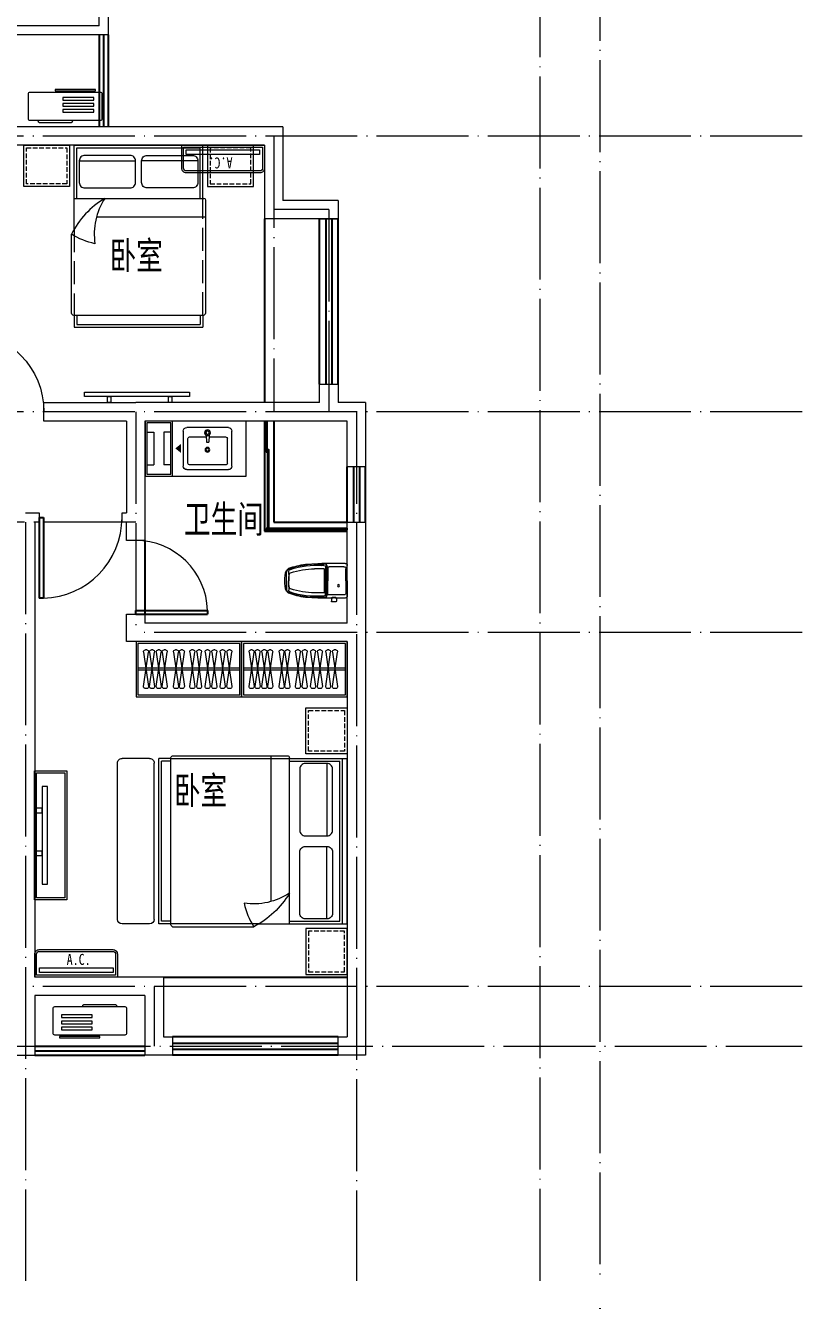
# Model space of a CAD drawing. Extents: x -54506 to 56283, y 5447 to 49997.
# Drawn here: x 32230 to 40770, y 13108 to 26978 of the extents above; entities that cross this region are included whole.
import ezdxf
from ezdxf.enums import TextEntityAlignment as Align

# ---------------------------------------------------------------- set-up
doc = ezdxf.new("R2010")
doc.units = 0
doc.header["$LTSCALE"] = 1000
doc.header["$MEASUREMENT"] = 0
doc.linetypes.add('DASH', pattern=[0.35, 0.25, -0.1])
doc.linetypes.add('DOTE', pattern=[2.42, 2, -0.2, 0.02, -0.2])
doc.layers.get('0').update_dxf_attribs({"linetype": 'CONTINUOUS'})
doc.layers.get('Defpoints').update_dxf_attribs({"linetype": 'CONTINUOUS'})
for name, color, linetype, lineweight in [('DOTE', 250, 'DOTE', 0), ('WALL', 255, 'CONTINUOUS', 20), ('家具', 159, 'CONTINUOUS', 9)]:
    doc.layers.add(name, color=color, linetype=linetype, lineweight=lineweight)
for name, color, linetype in [('fd', 4, 'CONTINUOUS'), ('PUB_DIM', 3, 'CONTINUOUS'), ('WINDOW', 4, 'CONTINUOUS'), ('平面栏杆', 40, 'CONTINUOUS'), ('文字', 60, 'CONTINUOUS')]:
    doc.layers.add(name, color=color, linetype=linetype)
doc.styles.add('_TCH_SPACE', font='simplex_.ttf', dxfattribs={"bigfont": 'GBCBIG'})
doc.styles.add('DIM_FONT', font='SIMPLEX', dxfattribs={"width": 0.7, "bigfont": 'GBCBIG'})
doc.styles.add('HZ', font='SimSun.ttf', dxfattribs={"width": 0.8, "height": 1.2})
doc.dimstyles.new('DIMN', dxfattribs={"dimtxt": 300, "dimasz": 100, "dimexe": 250, "dimexo": 300, "dimgap": 150, "dimtad": 1, "dimdec": 0, "dimzin": 0, "dimdsep": 46, "dimtxsty": 'DIM_FONT', "dimblk": 'ARCHTICK', "dimcen": 0.09, "dimclrt": 7, "dimazin": 2, "dimtfac": 1, "dimtdec": 0, "dimtix": 1, "dimtmove": 2, "dimatfit": 3, "dimfxl": 0, "dimtolj": 1, "dimtzin": 0, "dimarcsym": 0})

# ---------------------------------------------------------------- blocks, each defined once
blk = doc.blocks.new('$DorLib2D$00000001')
for p, q in [((0.45, 0.975), (0.5, 0.975)), ((0.45, 0), (0.45, 0.975)), ((0.5, 0), (0.5, 0.975)), ((0.5, 0), (0.45, 0))]:
    blk.add_line(p, q)
at = {"lineweight": 13}
blk.add_arc((0.475, 0), 0.975, 91.4693, 180, dxfattribs=at)
blk = doc.blocks.new('dgfgf')
at = {"layer": '家具'}
blk.add_lwpolyline([(7597, -62676), (7147, -62676), (7147, -63176), (7597, -63176), (7597, -62676), (7517, -62676)], dxfattribs=at)
at = {"layer": '家具', "color": 251, "linetype": 'DASH', "ltscale": 0.2}
blk.add_lwpolyline([(7567, -62706), (7177, -62706), (7177, -63146), (7567, -63146)], close=True, dxfattribs=at)
blk = doc.blocks.new('A$C72813290')
at = {"layer": '家具'}
for p, q in [((579, 1950), (0, 1950)), ((0, 550), (0, 1950)), ((579, 550), (579, 1960)), ((1830, 1980), (599, 1980)), ((779, 803), (779, 1980)), ((1850, 550), (1850, 1950)), ((1850, 1950), (1980, 1950)), ((1980, 550), (1980, 1950)), ((30, 580), (30, 1920)), ((579, 1920), (30, 1920)), ((170, 1895), (170, 1283)), ((1850, 1920), (1950, 1920)), ((1950, 580), (1950, 1920)), ((170, 605), (170, 1217)), ((579, 580), (30, 580)), ((1850, 580), (1950, 580)), ((912, 550), (0, 550)), ((1830, 520), (967, 520)), ((1850, 550), (1980, 550))]:
    blk.add_line(p, q, dxfattribs=at)
at = {"layer": '家具', "linetype": 'DASH'}
for p, q in [((1850, 1950), (579, 1950)), ((912, 550), (1850, 550))]:
    blk.add_line(p, q, dxfattribs=at)
at = {"layer": '家具'}
for points in [[(170, 1895), (405, 1895, -0.414214), (465, 1835), (465, 1343, -0.414214), (405, 1283), (170, 1283, -0.414214), (110, 1343), (110, 1835, -0.414214)], [(170, 605), (405, 605, 0.414214), (465, 665), (465, 1157, 0.414214), (405, 1217), (170, 1217, 0.414214), (110, 1157), (110, 665, 0.414214)]]:
    blk.add_lwpolyline(points, format="xyb", close=True, dxfattribs=at)
blk.add_lwpolyline([(579, 883, 0.180302), (1071, 775, -0.088637), (967, 520, 28871.271551)], format="xyb", dxfattribs=at)
for centre, radius, start, end in [((599, 1960), 20, 90, 180), ((1819, 1951), 30.7, 357.6884, 69.6917), ((1392, 1363), 944, 210.6075, 243.2773), ((1819, 549), 30.7, 290.3566, 2.3152)]:
    blk.add_arc(centre, radius, start, end, dxfattribs=at)
blk.add_blockref('dgfgf', (-7147, 65176), dxfattribs=at)
at = {"layer": '家具', "xscale": -1, "rotation": 180}
blk.add_blockref('dgfgf', (-7147, -62676), dxfattribs=at)
blk = doc.blocks.new('A$C70A762CE')
at = {"layer": '家具', "ltscale": 40}
for points in [[(112, 0), (65, 0), (65, 1144), (112, 1144)], [(65, 855), (0, 855), (0, 893), (65, 893)], [(65, 191), (0, 191), (0, 229), (65, 229)]]:
    blk.add_lwpolyline(points, close=True, dxfattribs=at)
blk = doc.blocks.new('A$C2D724C6D')
at = {"layer": '家具', "ltscale": 0.5}
blk.add_lwpolyline([(50, 300), (850, 300, -0.414214), (900, 250), (900, 0), (0, 0), (0, 250, -0.414214)], format="xyb", close=True, dxfattribs=at)
at = {"layer": '家具', "color": 251, "ltscale": 40}
blk.add_lwpolyline([(50, 280), (850, 280, -0.414214), (880, 250), (880, 20), (20, 20), (20, 250, -0.414214)], format="xyb", close=True, dxfattribs=at)
blk.add_lwpolyline([(53, 50), (53, 100), (853, 100), (853, 50)], close=True, dxfattribs=at)
at = {"layer": '家具', "color": 251, "ltscale": 40, "style": 'HZ', "width": 0.8}
blk.add_text('A.C.', height=120, rotation=0, dxfattribs=at).set_placement((348, 133))
blk = doc.blocks.new('A$C18F7073A')
at = {"layer": '家具'}
for p, q in [((554, 418), (515, 418)), ((20, 282), (20, 96)), ((20, 189), (20, 282)), ((43, 266), (43, 291)), ((429, 319), (324, 319)), ((449, 369), (363, 369)), ((401, 364), (399, 364)), ((509, 378), (405, 378)), ((405, 355), (405, 360)), ((427, 355), (405, 355)), ((433, 189), (433, 316)), ((433, 308), (433, 189)), ((445, 337), (445, 189)), ((449, 369), (449, 189)), ((449, 369), (468, 328)), ((459, 319), (459, 189)), ((468, 328), (468, 189)), ((644, 342), (482, 342)), ((508, 381), (508, 411)), ((508, 381), (508, 376)), ((554, 369), (515, 369)), ((526, 378), (518, 378)), ((543, 378), (533, 378)), ((558, 378), (550, 378)), ((657, 378), (557, 378)), ((562, 381), (562, 411)), ((562, 381), (562, 376)), ((666, 189), (666, 319)), ((680, 189), (680, 355)), ((43, 256), (43, 266)), ((43, 256), (43, 189)), ((43, 121), (43, 189)), ((433, 189), (433, 62)), ((433, 70), (433, 189)), ((445, 40), (445, 189)), ((449, 9), (449, 189)), ((459, 58), (459, 189)), ((468, 50), (468, 189)), ((666, 189), (666, 58)), ((680, 189), (680, 22)), ((43, 121), (43, 112)), ((43, 112), (43, 87)), ((429, 58), (324, 58)), ((449, 9), (363, 9)), ((401, 13), (399, 13)), ((427, 22), (405, 22)), ((405, 22), (405, 18)), ((449, 9), (468, 50)), ((644, 36), (482, 36)), ((657, 0), (405, 0))]:
    blk.add_line(p, q, dxfattribs=at)
blk.add_circle((585, 242), 11.4, dxfattribs=at)
for centre, radius, start, end in [((515, 411), 7.2, 90, 180), ((554, 411), 7.2, 0, 90), ((256, 202), 257, 157.1573, 182.879), ((83, 259), 75.7, 122.7351, 146.2527), ((54, 281), 34, 141.9313, 182.5793), ((283, 72), 344, 135.0457, 138.0777), ((49, 305), 13.5, 111.3401, 135.0457), ((49, 312), 13.5, 109.5371, 122.7351), ((68, 289), 25.3, 103.7471, 175.3876), ((327, -405), 776, 97.5237, 111.3401), ((358, -560), 939, 98.1762, 109.5373), ((339, -523), 881, 85.7103, 108.2941), ((327, -515), 834, 90.1819, 108.4973), ((665, -6617), 7000, 92.1248, 93.6001), ((313, -127), 499, 80.0177, 100.1149), ((401, 360), 4.5, 0, 90), ((427, 337), 18, 0, 90), ((429, 316), 3.6, 0, 90), ((482, 319), 22.5, 90, 180), ((515, 376), 7.2, 180, 270), ((554, 376), 7.2, 270, 0), ((644, 319), 22.5, 0, 90), ((657, 355), 22.5, 0, 90), ((256, 176), 257, 177.121, 202.8427), ((293, 204), 250, 165.8484, 183.4075), ((293, 174), 250, 176.5925, 194.1516), ((68, 259), 18, 108.4973, 160.8187), ((54, 97), 34, 177.4207, 218.0687), ((83, 119), 75.7, 213.7473, 237.2649), ((283, 306), 344, 221.9223, 224.9543), ((49, 73), 13.5, 224.9543, 248.6599), ((49, 66), 13.5, 237.2649, 250.4629), ((68, 89), 25.3, 184.6124, 256.2529), ((327, 783), 776, 248.6599, 262.4763), ((359, 938), 939, 250.4629, 261.8227), ((68, 119), 18, 199.1813, 251.5027), ((327, 893), 834, 251.5027, 269.8181), ((339, 901), 881, 251.7059, 274.2897), ((313, 505), 499, 259.8851, 279.9823), ((665, 6995), 7000, 266.3999, 267.8752), ((401, 18), 4.5, 270, 0), ((427, 40), 18, 270, 0), ((429, 62), 3.6, 270, 0), ((482, 58), 22.5, 180, 270), ((644, 58), 22.5, 270, 0), ((657, 22), 22.5, 270, 0)]:
    blk.add_arc(centre, radius, start, end, dxfattribs=at)
blk = doc.blocks.new('A$C0032228E')
at = {"layer": 'fd'}
blk.add_lwpolyline([(302, 0, 100, 0, 0), (302, 62, 0, 0, 0)], format="xyseb", dxfattribs=at)
at = {"layer": '家具'}
for p, q in [((123, 372), (123, 295)), ((477, 295), (123, 295)), ((477, 372), (477, 295)), ((477, 189), (123, 189)), ((123, 112), (123, 189)), ((477, 112), (477, 189))]:
    blk.add_line(p, q, dxfattribs=at)
for points in [[(600, 392), (0, 392), (0, 92), (600, 92)], [(580, 372), (20, 372), (20, 112), (580, 112)]]:
    blk.add_lwpolyline(points, close=True, dxfattribs=at)
blk = doc.blocks.new('A$C1EB127D5')
at = {"layer": '家具'}
for p, q in [((0, 38), (0, 492)), ((38, 530), (419, 530)), ((51, 461), (51, 70)), ((337, 480), (70, 480)), ((356, 281), (356, 461)), ((457, 492), (457, 38)), ((373, 282), (299, 278)), ((299, 253), (299, 278)), ((378, 288), (387, 279)), ((401, 284), (401, 297)), ((424, 288), (414, 278)), ((373, 249), (299, 253)), ((356, 70), (356, 250)), ((382, 265), (368, 265)), ((387, 252), (377, 243)), ((401, 246), (401, 233)), ((414, 252), (423, 242)), ((419, 265), (433, 265)), ((419, 0), (38, 0)), ((70, 51), (337, 51))]:
    blk.add_line(p, q, dxfattribs=at)
for centre, radius in [((216, 264), 25.4), ((216, 264), 16), ((401, 265), 32.3), ((401, 265), 18.8)]:
    blk.add_circle(centre, radius, dxfattribs=at)
for centre, radius, start, end in [((38, 492), 38.1, 90, 180), ((70, 461), 19.1, 90, 180), ((337, 461), 19.1, 0, 90), ((419, 492), 38.1, 0, 90), ((38, 38), 38.1, 180, 270), ((70, 70), 19.1, 180, 270), ((337, 70), 19.1, 270, 0), ((419, 38), 38.1, 270, 0)]:
    blk.add_arc(centre, radius, start, end, dxfattribs=at)
blk = doc.blocks.new('A$C31D9048E')
at = {"layer": '家具'}
for p, q in [((629, 550), (629, 2360)), ((1900, 2380), (649, 2380)), ((829, 803), (829, 2380)), ((629, 2350), (0, 2350)), ((0, 550), (0, 2350)), ((50, 550), (50, 2350)), ((80, 580), (80, 2320)), ((629, 2320), (80, 2320)), ((220, 2295), (220, 1508)), ((1920, 2350), (629, 2350)), ((1920, 550), (1920, 2350)), ((1920, 2350), (2050, 2350)), ((1920, 2320), (2020, 2320)), ((2020, 580), (2020, 2320)), ((2050, 550), (2050, 2350)), ((2100, 600), (2100, 2300)), ((2150, 2350), (2450, 2350)), ((2500, 600), (2500, 2300)), ((220, 605), (220, 1392)), ((629, 580), (80, 580)), ((1920, 580), (2020, 580)), ((962, 550), (0, 550)), ((962, 550), (1920, 550)), ((1900, 520), (1017, 520)), ((1920, 550), (2050, 550)), ((2150, 550), (2450, 550))]:
    blk.add_line(p, q, dxfattribs=at)
for points in [[(220, 2295), (455, 2295, -0.414214), (515, 2235), (515, 1568, -0.414214), (455, 1508), (220, 1508, -0.414214), (160, 1568), (160, 2235, -0.414214)], [(220, 605), (455, 605, 0.414214), (515, 665), (515, 1332, 0.414214), (455, 1392), (220, 1392, 0.414214), (160, 1332), (160, 665, 0.414214)]]:
    blk.add_lwpolyline(points, format="xyb", close=True, dxfattribs=at)
blk.add_lwpolyline([(629, 883, 0.180302), (1121, 775, -0.088637), (1017, 520, 28871.271551)], format="xyb", dxfattribs=at)
for centre, radius, start, end in [((649, 2360), 20, 90, 180), ((1889, 2351), 30.7, 357.6884, 69.6917), ((2150, 2300), 50, 90, 180), ((2450, 2300), 50, 0, 90), ((1442, 1363), 944, 210.6075, 243.2773), ((2150, 600), 50, 180, 270), ((2450, 600), 50, 270, 0), ((1889, 549), 30.7, 290.3566, 2.3152)]:
    blk.add_arc(centre, radius, start, end, dxfattribs=at)
at = {"layer": '家具', "color": 8}
blk.add_blockref('dgfgf', (-7147, 65576), dxfattribs=at)
at = {"layer": '家具', "xscale": -0.9999999999999999, "rotation": 180}
blk.add_blockref('dgfgf', (-7147, -62676), dxfattribs=at)
blk = doc.blocks.new('ytjhgkj')
at = {"layer": '家具', "ltscale": 0.5}
blk.add_lwpolyline([(34949, 26116), (34599, 26116), (34599, 27516), (34949, 27516)], close=True, dxfattribs=at)
at = {"layer": '家具', "color": 251, "ltscale": 40}
for points in [[(34929, 26136), (34619, 26136), (34619, 27496), (34929, 27496)], [(34739, 27349), (34681, 27349), (34681, 26283), (34739, 26283)], [(34681, 27110), (34599, 27110), (34599, 27062), (34681, 27062)], [(34681, 26644), (34599, 26644), (34599, 26596), (34681, 26596)]]:
    blk.add_lwpolyline(points, close=True, dxfattribs=at)
blk = doc.blocks.new('A$C517B4DB9')
at = {"layer": '家具'}
blk.add_line((0, 0), (0, 1148), dxfattribs=at)
at = {"layer": '家具', "color": 8}
for p, q in [((290, 1128), (290, 20)), ((310, 1128), (310, 20)), ((90, 1023), (90, 1008)), ((113, 988), (487, 1042)), ((487, 988), (113, 1042)), ((510, 1023), (510, 1008)), ((90, 948), (90, 934)), ((90, 858), (90, 844)), ((113, 914), (487, 968)), ((487, 914), (113, 968)), ((113, 824), (487, 878)), ((487, 824), (113, 878)), ((510, 948), (510, 934)), ((510, 858), (510, 844)), ((90, 784), (90, 770)), ((113, 750), (487, 804)), ((487, 750), (113, 804)), ((113, 659), (487, 713)), ((487, 659), (113, 713)), ((510, 784), (510, 770)), ((90, 693), (90, 679)), ((90, 619), (90, 604)), ((113, 585), (487, 639)), ((487, 585), (113, 639)), ((510, 693), (510, 679)), ((510, 619), (510, 604)), ((90, 505), (90, 491)), ((90, 441), (90, 427)), ((113, 471), (487, 525)), ((487, 471), (113, 525)), ((113, 407), (487, 461)), ((487, 407), (113, 461)), ((510, 505), (510, 491)), ((510, 441), (510, 427)), ((90, 318), (90, 304)), ((113, 284), (487, 338)), ((487, 284), (113, 338)), ((510, 318), (510, 304)), ((90, 254), (90, 239)), ((90, 180), (90, 166)), ((113, 219), (487, 273)), ((487, 219), (113, 273)), ((113, 146), (487, 200)), ((487, 146), (113, 200)), ((510, 254), (510, 239)), ((510, 180), (510, 166)), ((90, 115), (90, 101)), ((113, 81), (487, 135)), ((487, 81), (113, 135)), ((510, 115), (510, 101))]:
    blk.add_line(p, q, dxfattribs=at)
at = {"layer": '家具'}
for points in [[(0, 0), (0, 1148), (600, 1148), (600, 0)], [(20, 20), (20, 1128), (580, 1128), (580, 20)]]:
    blk.add_lwpolyline(points, close=True, dxfattribs=at)
at = {"layer": '家具', "color": 8}
for centre, start, end in [((110, 1023), 82.4054, 180), ((110, 1008), 180, 277.5946), ((490, 1023), 0, 97.5946), ((490, 1008), 262.4054, 0), ((110, 948), 82.4054, 180), ((110, 934), 180, 277.5946), ((110, 858), 82.4054, 180), ((110, 844), 180, 277.5946), ((490, 948), 0, 97.5946), ((490, 934), 262.4054, 0), ((490, 858), 0, 97.5946), ((490, 844), 262.4054, 0), ((110, 784), 82.4054, 180), ((110, 770), 180, 277.5946), ((110, 693), 82.4054, 180), ((490, 784), 0, 97.5946), ((490, 770), 262.4054, 0), ((490, 693), 0, 97.5946), ((110, 679), 180, 277.5946), ((110, 619), 82.4054, 180), ((110, 604), 180, 277.5946), ((490, 679), 262.4054, 0), ((490, 619), 0, 97.5946), ((490, 604), 262.4054, 0), ((110, 505), 82.4054, 180), ((110, 491), 180, 277.5946), ((110, 441), 82.4054, 180), ((110, 427), 180, 277.5946), ((490, 505), 0, 97.5946), ((490, 491), 262.4054, 0), ((490, 441), 0, 97.5946), ((490, 427), 262.4054, 0), ((110, 318), 82.4054, 180), ((110, 304), 180, 277.5946), ((490, 318), 0, 97.5946), ((490, 304), 262.4054, 0), ((110, 254), 82.4054, 180), ((110, 239), 180, 277.5946), ((110, 180), 82.4054, 180), ((110, 166), 180, 277.5946), ((490, 254), 0, 97.5946), ((490, 239), 262.4054, 0), ((490, 180), 0, 97.5946), ((490, 166), 262.4054, 0), ((110, 115), 82.4054, 180), ((110, 101), 180, 277.5946), ((490, 115), 0, 97.5946), ((490, 101), 262.4054, 0)]:
    blk.add_arc(centre, 20, start, end, dxfattribs=at)
blk = doc.blocks.new('A$C4EB5717C')
at = {"layer": '家具', "color": 8}
for p, q in [((520, 110), (520, 120)), ((883, 100), (530, 100)), ((893, 120), (893, 110))]:
    blk.add_line(p, q, dxfattribs=at)
at = {"layer": '家具'}
blk.add_lwpolyline([(220, 120), (980, 120, 0.414214), (1000, 140), (1000, 410, 0.414214), (980, 430), (220, 430, 0.414214), (200, 410), (200, 140, 0.414214)], format="xyb", close=True, dxfattribs=at)
at = {"layer": '家具', "color": 8}
for points in [[(269, 459), (709, 459), (709, 444), (269, 444)], [(290, 372), (626, 372), (626, 343), (290, 343)], [(290, 306), (626, 306), (626, 277), (290, 277)], [(290, 240), (626, 240), (626, 211), (290, 211)]]:
    blk.add_lwpolyline(points, close=True, dxfattribs=at)
for centre, start, end in [((530, 110), 180, 270), ((883, 110), 270, 0)]:
    blk.add_arc(centre, 10, start, end, dxfattribs=at)
blk = doc.blocks.new('_ArchTick')
at = {"color": 0, "linetype": 'ByBlock', "const_width": 0.4}
blk.add_lwpolyline([(-0.5, -0.5), (0.5, 0.5)], dxfattribs=at)
blk = doc.blocks.new('*D37')
at = {"layer": 'Defpoints', "color": 0}
for p in [(12180, 13323), (38480, 13323), (38480, 11173)]:
    blk.add_point(p, dxfattribs=at)
at = {"layer": 'PUB_DIM', "color": 0, "lineweight": -2}
for p, q in [((12180, 13023), (12180, 10923)), ((38480, 13023), (38480, 10923)), ((12180, 11173), (38480, 11173))]:
    blk.add_line(p, q, dxfattribs=at)
at = {"layer": 'PUB_DIM', "color": 0, "lineweight": -2, "xscale": 100, "yscale": 100, "zscale": 100, "rotation": 180}
blk.add_blockref('_ArchTick', (12180, 11173), dxfattribs=at)
at = {"layer": 'PUB_DIM', "color": 0, "lineweight": -2, "xscale": 100, "yscale": 100, "zscale": 100}
blk.add_blockref('_ArchTick', (38480, 11173), dxfattribs=at)
at = {"layer": 'PUB_DIM', "color": 7, "insert": (25330, 11473), "char_height": 300, "attachment_point": 5, "style": 'DIM_FONT'}
blk.add_mtext('\\A1;26300', dxfattribs=at)
blk = doc.blocks.new('*D39')
at = {"layer": 'Defpoints', "color": 0}
for p in [(40680, 42775), (43027, 42775), (40680, 15875)]:
    blk.add_point(p, dxfattribs=at)
at = {"layer": 'PUB_DIM', "color": 0, "lineweight": -2}
for p, q in [((40980, 42775), (43277, 42775)), ((43027, 15875), (43027, 42775)), ((40980, 15875), (43277, 15875))]:
    blk.add_line(p, q, dxfattribs=at)
at = {"layer": 'PUB_DIM', "color": 0, "lineweight": -2, "xscale": 100, "yscale": 100, "zscale": 100}
for p, rotation in [((43027, 42775), 90), ((43027, 15875), 270)]:
    blk.add_blockref('_ArchTick', p, dxfattribs=dict(at, rotation=rotation))
at = {"layer": 'PUB_DIM', "color": 7, "insert": (42727, 29325), "char_height": 300, "attachment_point": 5, "rotation": 90, "style": 'DIM_FONT'}
blk.add_mtext('\\A1;26900', dxfattribs=at)

msp = doc.modelspace()

# ---------------------------------------------------------------- linework, layer by layer
at = {"layer": 'DOTE', "ltscale": 0.5}
for p, q in [((38479.9, 35071.5), (38479.9, 13323.2)), ((37829.9, 13323.2), (37829.9, 31775.2)), ((33029.9, 26975.2), (33029.9, 29075.2)), ((33029.9, 26975.2), (25329.9, 26975.2)), ((40679.9, 25775.2), (31329.9, 25775.2)), ((34929.9, 25775.2), (34929.9, 22775.2)), ((35529.9, 24975.2), (34929.9, 24975.2)), ((35529.9, 24975.2), (35529.9, 22775.2)), ((40679.9, 22775.2), (28879.9, 22775.2)), ((33429.9, 22775.2), (33429.9, 20375.2)), ((35829.9, 22775.2), (35829.9, 13323.2)), ((33429.9, 21575.2), (29229.9, 21575.2)), ((32229.9, 21575.2), (32229.9, 13323.2)), ((40679.9, 20375.2), (33429.9, 20375.2)), ((40679.9, 16525.2), (32229.9, 16525.2)), ((33629.9, 16525.2), (33629.9, 15875.2)), ((25329.9, 15875.2), (40679.9, 15875.2))]:
    msp.add_line(p, q, dxfattribs=at)
at = {"layer": 'WALL'}
for p, q in [((33129.9, 27475.1), (33129.9, 26875.2)), ((33129.9, 26875.2), (30229.9, 26875.2)), ((35029.9, 25875.2), (31229.9, 25875.2)), ((35029.9, 25875.2), (35029.9, 25075.2)), ((34829.9, 25675.2), (31429.9, 25675.2)), ((34829.9, 25675.2), (34829.9, 24875.2)), ((35629.9, 25075.2), (35029.9, 25075.2)), ((35629.9, 25075.2), (35629.9, 24875.2)), ((35429.9, 24875.2), (34829.9, 24875.2)), ((35629.9, 24875.2), (35429.9, 24875.2)), ((35429.9, 22875.2), (35429.9, 23075.2)), ((35429.9, 23075.2), (35629.9, 23075.2)), ((35629.9, 23075.2), (35629.9, 22875.2)), ((32429.9, 22675.2), (32429.9, 22875.2)), ((32429.9, 22875.2), (33429.9, 22875.2)), ((35429.9, 22875.2), (33429.9, 22875.2)), ((35929.9, 22875.2), (35629.9, 22875.2)), ((35929.9, 22875.2), (35929.9, 22175.2)), ((33329.9, 22675.2), (32429.9, 22675.2)), ((33329.9, 22675.2), (33329.9, 21675.2)), ((33529.9, 22675.2), (33529.9, 21575.2)), ((35229.9, 22675.2), (33529.9, 22675.2)), ((35729.9, 22675.2), (35229.9, 22675.2)), ((35729.9, 22175.2), (35729.9, 22675.2)), ((35929.9, 22175.2), (35729.9, 22175.2)), ((32229.9, 21675.2), (32379.9, 21675.2)), ((32379.9, 21675.2), (32379.9, 21575.2)), ((33279.9, 21575.2), (33279.9, 21675.2)), ((33279.9, 21675.2), (33329.9, 21675.2)), ((32379.9, 21575.2), (32329.9, 21575.2)), ((32329.9, 21575.2), (32329.9, 16625.2)), ((33329.9, 21575.2), (33279.9, 21575.2)), ((33329.9, 21375.2), (33329.9, 21575.2)), ((33529.9, 21575.2), (33529.9, 21375.2)), ((35729.9, 20475.2), (35729.9, 21575.2)), ((35729.9, 21575.2), (35929.9, 21575.2)), ((35929.9, 21575.2), (35929.9, 20375.2)), ((33529.9, 21375.2), (33329.9, 21375.2)), ((33329.9, 20275.2), (33329.9, 20575.2)), ((33329.9, 20575.2), (33529.9, 20575.2)), ((33529.9, 20575.2), (33529.9, 20475.2)), ((35729.9, 20475.2), (33529.9, 20475.2)), ((35729.9, 20275.2), (33329.9, 20275.2)), ((35729.9, 20275.2), (35729.9, 15975.2)), ((35929.9, 20375.2), (35929.9, 15775.2)), ((33729.9, 16625.2), (32329.9, 16625.2)), ((33729.9, 16625.2), (33729.9, 15975.2)), ((32329.9, 16425.2), (32329.9, 15775.2)), ((33529.9, 16425.2), (32329.9, 16425.2)), ((33529.9, 16425.2), (33529.9, 15775.2)), ((33729.9, 15975.2), (33829.9, 15975.2)), ((33829.9, 15975.2), (33829.9, 15775.2)), ((35629.9, 15775.2), (35629.9, 15975.2)), ((35629.9, 15975.2), (35729.9, 15975.2)), ((32129.9, 15775.2), (32329.9, 15775.2)), ((33829.9, 15775.2), (33529.9, 15775.2)), ((35929.9, 15775.2), (35629.9, 15775.2))]:
    msp.add_line(p, q, dxfattribs=at)
at = {"layer": 'WALL', "extrusion": (0, 0, -1)}
msp.add_line((35429.9, 24875.2), (35629.9, 24875.2), dxfattribs=at)
at = {"layer": 'WINDOW'}
for p, q in [((34829.9, 24875.2), (34829.9, 22875.2)), ((34829.9, 22675.2), (34829.9, 21475.2)), ((34849.9, 22335.2), (34849.9, 22675.2)), ((34859.9, 22335.2), (34859.9, 22675.2)), ((34929.9, 22675.2), (34929.9, 21575.2)), ((34859.9, 22335.2), (34849.9, 22335.2)), ((34929.9, 21575.2), (35729.9, 21575.2)), ((33529.9, 21375.2), (33529.9, 20575.2)), ((34829.9, 21475.2), (35729.9, 21475.2)), ((33729.9, 16625.2), (35729.9, 16625.2)), ((35629.9, 15975.2), (33829.9, 15975.2)), ((33829.9, 15908.5), (35629.9, 15908.5)), ((33829.9, 15841.8), (35629.9, 15841.8)), ((35629.9, 15775.2), (33829.9, 15775.2))]:
    msp.add_line(p, q, dxfattribs=at)
at = {"layer": 'WINDOW', "extrusion": (0, 0, -1)}
for p, q in [((35429.9, 23075.2), (35429.9, 24875.2)), ((35496.6, 24875.2), (35496.6, 23075.2)), ((35563.3, 24875.2), (35563.3, 23075.2)), ((35629.9, 23075.2), (35629.9, 24875.2)), ((35729.9, 21575.2), (35729.9, 22175.2)), ((35796.6, 22175.2), (35796.6, 21575.2)), ((35863.3, 22175.2), (35863.3, 21575.2)), ((35929.9, 21575.2), (35929.9, 22175.2))]:
    msp.add_line(p, q, dxfattribs=at)
at = {"layer": 'WINDOW'}
for points in [[(34864.9, 21505.2), (34864.9, 22365.2), (34874.9, 22365.2), (34874.9, 21505.2)], [(34849.9, 21505.2), (34849.9, 21495.2), (35729.9, 21495.2), (35729.9, 21505.2)]]:
    msp.add_lwpolyline(points, close=True, dxfattribs=at)
at = {"layer": '家具', "linetype": 'ByBlock'}
msp.add_lwpolyline([(33829.9, 22075.2), (34629.9, 22075.2), (34629.9, 22675.2)], dxfattribs=at)
at = {"layer": '平面栏杆'}
for p, q in [((33029.9, 26875.2), (33029.9, 25875.2)), ((33079.9, 26875.2), (33079.9, 25875.2)), ((33129.9, 26875.2), (33129.9, 25875.2)), ((32329.9, 15875.2), (33529.9, 15875.2)), ((32329.9, 15825.2), (33529.9, 15825.2)), ((32329.9, 15775.2), (33529.9, 15775.2))]:
    msp.add_line(p, q, dxfattribs=at)

# ---------------------------------------------------------------- block references
at = {"rotation": 90}
msp.add_blockref('A$C0032228E', (33922.3, 22075.2), dxfattribs=at)
at = {"layer": 'WINDOW', "xscale": -900, "zscale": 900}
for p, yscale in [((31979.9, 22775.2), 900), ((32829.9, 21625.2), -900)]:
    msp.add_blockref('$DorLib2D$00000001', p, dxfattribs=dict(at, yscale=yscale))
at = {"layer": 'WINDOW', "xscale": -800, "yscale": -800, "zscale": 800, "rotation": 89.99999999897761}
msp.add_blockref('$DorLib2D$00000001', (33429.9, 20975.2), dxfattribs=at)
at = {"layer": '家具', "xscale": -1}
msp.add_blockref('A$C4EB5717C', (33261.8, 25823.5), dxfattribs=at)
at = {"layer": '家具'}
for name, p, rotation in [('A$C72813290', (32210.1, 25675.2), 270), ('A$C2D724C6D', (34829.9, 25675.2), 180)]:
    msp.add_blockref(name, p, dxfattribs=dict(at, rotation=rotation))
at = {"layer": '家具', "linetype": 'ByBlock', "rotation": 90}
msp.add_blockref('A$C70A762CE', (34014.1, 22875.2), dxfattribs=at)
at = {"layer": '家具', "linetype": 'ByBlock', "xscale": -1}
for name, p, rotation in [('A$C1EB127D5', (33945.7, 22146.4), 269.9999999466392), ('A$C18F7073A', (35050.4, 21125.8), 180), ('A$C517B4DB9', (33433.5, 19675.2), 270), ('A$C517B4DB9', (34581.7, 19675.2), 270)]:
    msp.add_blockref(name, p, dxfattribs=dict(at, rotation=rotation))
at = {"layer": '家具', "xscale": -1}
for name, p, rotation in [('A$C31D9048E', (35730, 16654.3), 0.0006946982737066065), ('A$C4EB5717C', (32329.9, 16425.2), 180)]:
    msp.add_blockref(name, p, dxfattribs=dict(at, rotation=rotation))
at = {"layer": '家具'}
for name, p in [('ytjhgkj', (-2269.5, -8647.9)), ('A$C2D724C6D', (32329.9, 16625.2))]:
    msp.add_blockref(name, p, dxfattribs=at)

# ---------------------------------------------------------------- texts
at = {"layer": '文字', "style": '_TCH_SPACE', "width": 0.705882}
for s, p in [('卧室', (33433.9, 24325.7, -10000)), ('卫生间', (34388.6, 21456.8)), ('卧室', (34133.9, 18506.2))]:
    msp.add_text(s, height=300, dxfattribs=at).set_placement(p, align=Align.CENTER)

# ---------------------------------------------------------------- dimensions: what is measured, and where the dimension line sits
at = {"layer": 'PUB_DIM'}
for p1, p2, distance, picture, middle in [((40679.9, 15875.2), (40679.9, 42775.2), -2346.9, '*D39', (42726.9, 29325.2)), ((12179.9, 13323.2), (38479.9, 13323.2), -2150, '*D37', (25329.9, 11473.2))]:
    dim = msp.add_aligned_dim(p1=p1, p2=p2, distance=distance, dimstyle='DIMN', dxfattribs=at)
    dim.commit()
    dim.dimension.update_dxf_attribs({"geometry": picture, "text_midpoint": middle})

doc.saveas('drawing.dxf')
